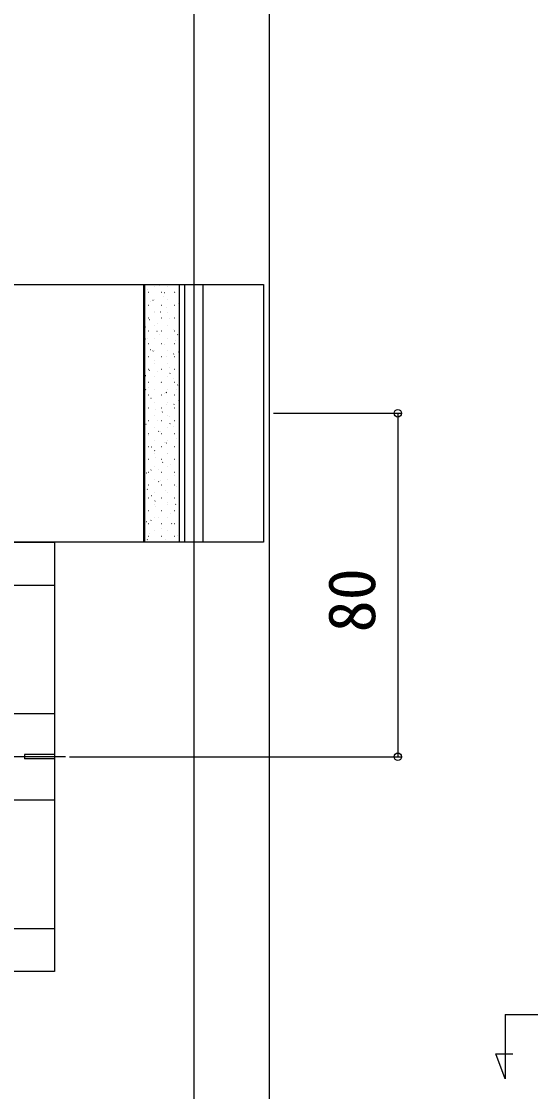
# Model space of a CAD drawing. Units: millimetres, scale not verified. Extents: x -875 to 875, y -1300 to 1292.
# Drawn here: x -162.7 to -44.1, y 109.3 to 358.5 of the extents above; entities that cross this region are included whole.
import ezdxf
from ezdxf.enums import TextEntityAlignment as Align

# ---------------------------------------------------------------- set-up
doc = ezdxf.new("R2010")
doc.units = ezdxf.units.MM
doc.header["$LTSCALE"] = 8
for name, color, linetype in [('0-3_YKK_12', 2, 'Continuous'), ('0-4_YKK_13', 4, 'Continuous'), ('0-5_YKK_D', 6, 'Continuous'), ('0-7_YSS_K', 3, 'Continuous')]:
    doc.layers.add(name, color=color, linetype=linetype)
doc.styles.add('ＭＳ ゴシック', font='')
doc.styles.get('ＭＳ ゴシック').set_extended_font_data('MS Gothic')

msp = doc.modelspace()

# ---------------------------------------------------------------- linework, layer by layer
at = {"layer": '0-3_YKK_12'}
for p, q in [((-104.998, 732.253), (-104.998, 82.253)), ((-152.498, 187.253), (-257.498, 187.253)), ((-49.998, 127.253), (-49.998, 112.253)), ((-49.998, 127.253), (110.002, 127.253))]:
    msp.add_line(p, q, dxfattribs=at)
msp.add_lwpolyline([(-49.998, 112.253), (-52.127, 118.103), (-48.227, 118.103)], dxfattribs=at)
at = {"layer": '0-4_YKK_13'}
for p, q in [((-134.201, 237.253), (-134.201, 297.253)), ((-133.952, 237.253), (-133.952, 297.253)), ((-131.631, 296.737), (-131.681, 296.737)), ((-130.54, 297.007), (-130.549, 297.004)), ((-128.591, 296.737), (-128.641, 296.737)), ((-124.675, 237.253), (-124.675, 297.253)), ((-120.398, 237.253), (-120.398, 297.253)), ((-133.33, 296.019), (-133.339, 296.016)), ((-133.056, 295.362), (-133.106, 295.362)), ((-130.016, 295.362), (-130.066, 295.362)), ((-129.564, 294.512), (-129.573, 294.509)), ((-129.342, 295.329), (-129.425, 295.274)), ((-126.976, 295.362), (-127.026, 295.362)), ((-126.821, 295.483), (-126.83, 295.48)), ((-133.056, 292.372), (-133.106, 292.372)), ((-132.684, 293.407), (-132.693, 293.404)), ((-132.031, 293.549), (-132.114, 293.494)), ((-131.631, 293.747), (-131.681, 293.747)), ((-130.016, 292.372), (-130.066, 292.372)), ((-128.965, 291.883), (-128.974, 291.88)), ((-128.591, 293.747), (-128.641, 293.747)), ((-126.976, 292.372), (-127.026, 292.372)), ((-126.175, 292.871), (-126.184, 292.868)), ((-133.056, 289.382), (-133.106, 289.382)), ((-131.708, 290.912), (-131.717, 290.908)), ((-131.631, 290.757), (-131.681, 290.757)), ((-130.226, 290.826), (-130.31, 290.771)), ((-130.016, 289.382), (-130.066, 289.382)), ((-128.591, 290.757), (-128.641, 290.757)), ((-128.319, 289.271), (-128.328, 289.268)), ((-126.976, 289.382), (-127.026, 289.382)), ((-133.852, 287.311), (-133.861, 287.308)), ((-132.916, 289.046), (-132.999, 288.991)), ((-131.631, 287.767), (-131.681, 287.767)), ((-131.109, 288.283), (-131.118, 288.28)), ((-128.591, 287.767), (-128.641, 287.767)), ((-127.343, 286.776), (-127.352, 286.772)), ((-133.8, 284.543), (-133.883, 284.488)), ((-133.253, 284.683), (-133.263, 284.679)), ((-133.056, 286.392), (-133.106, 286.392)), ((-131.631, 284.777), (-131.681, 284.777)), ((-131.111, 286.323), (-131.194, 286.268)), ((-130.463, 285.671), (-130.472, 285.667)), ((-130.016, 286.392), (-130.066, 286.392)), ((-128.591, 284.777), (-128.641, 284.777)), ((-126.976, 286.392), (-127.026, 286.392)), ((-126.308, 285.584), (-126.391, 285.529)), ((-133.056, 283.402), (-133.106, 283.402)), ((-132.607, 282.07), (-132.617, 282.067)), ((-131.995, 281.82), (-132.079, 281.764)), ((-131.631, 281.787), (-131.681, 281.787)), ((-130.016, 283.402), (-130.066, 283.402)), ((-129.487, 283.175), (-129.496, 283.172)), ((-128.591, 281.787), (-128.641, 281.787)), ((-126.976, 283.402), (-127.026, 283.402)), ((-126.744, 284.147), (-126.753, 284.143)), ((-133.056, 280.412), (-133.106, 280.412)), ((-131.631, 279.575), (-131.641, 279.572)), ((-130.016, 280.412), (-130.066, 280.412)), ((-128.888, 280.546), (-128.898, 280.543)), ((-127.192, 281.081), (-127.276, 281.025)), ((-126.976, 280.412), (-127.026, 280.412)), ((-126.098, 281.535), (-126.107, 281.531)), ((-133.056, 277.422), (-133.106, 277.422)), ((-132.88, 277.316), (-132.963, 277.261)), ((-131.631, 278.797), (-131.681, 278.797)), ((-131.032, 276.946), (-131.042, 276.943)), ((-130.016, 277.422), (-130.066, 277.422)), ((-128.591, 278.797), (-128.641, 278.797)), ((-128.242, 277.934), (-128.251, 277.931)), ((-126.976, 277.422), (-127.026, 277.422)), ((-133.775, 275.975), (-133.785, 275.971)), ((-133.056, 274.432), (-133.106, 274.432)), ((-131.631, 275.807), (-131.681, 275.807)), ((-130.386, 274.334), (-130.396, 274.331)), ((-130.016, 274.432), (-130.066, 274.432)), ((-128.591, 275.807), (-128.641, 275.807)), ((-128.077, 276.577), (-128.16, 276.522)), ((-127.266, 275.439), (-127.276, 275.436)), ((-126.976, 274.432), (-127.026, 274.432)), ((-133.764, 272.813), (-133.847, 272.758)), ((-133.176, 273.346), (-133.186, 273.343)), ((-131.631, 272.817), (-131.681, 272.817)), ((-129.41, 271.839), (-129.42, 271.835)), ((-128.961, 272.074), (-129.045, 272.019)), ((-128.591, 272.817), (-128.641, 272.817)), ((-126.667, 272.81), (-126.677, 272.807)), ((-126.272, 273.854), (-126.355, 273.799)), ((-133.056, 271.442), (-133.106, 271.442)), ((-132.53, 270.734), (-132.54, 270.73)), ((-131.631, 269.827), (-131.681, 269.827)), ((-130.016, 271.442), (-130.066, 271.442)), ((-128.811, 269.21), (-128.821, 269.206)), ((-128.591, 269.827), (-128.641, 269.827)), ((-127.156, 269.351), (-127.24, 269.296)), ((-126.976, 271.442), (-127.026, 271.442)), ((-126.021, 270.198), (-126.031, 270.195)), ((-133.056, 268.452), (-133.106, 268.452)), ((-131.631, 266.837), (-131.681, 266.837)), ((-131.555, 268.238), (-131.564, 268.235)), ((-130.016, 268.452), (-130.066, 268.452)), ((-129.846, 267.571), (-129.929, 267.516)), ((-128.591, 266.837), (-128.641, 266.837)), ((-126.976, 268.452), (-127.026, 268.452)), ((-133.699, 264.638), (-133.708, 264.635)), ((-133.056, 265.462), (-133.106, 265.462)), ((-130.956, 265.61), (-130.965, 265.606)), ((-130.016, 265.462), (-130.066, 265.462)), ((-128.165, 266.598), (-128.175, 266.594)), ((-128.041, 264.848), (-128.124, 264.793)), ((-126.976, 265.462), (-127.026, 265.462)), ((-133.1, 262.009), (-133.109, 262.006)), ((-133.056, 262.472), (-133.106, 262.472)), ((-131.631, 263.847), (-131.681, 263.847)), ((-130.73, 263.068), (-130.814, 263.013)), ((-130.31, 262.997), (-130.319, 262.994)), ((-130.016, 262.472), (-130.066, 262.472)), ((-128.591, 263.847), (-128.641, 263.847)), ((-127.189, 264.102), (-127.199, 264.099)), ((-126.976, 262.472), (-127.026, 262.472)), ((-133.056, 259.482), (-133.106, 259.482)), ((-132.454, 259.397), (-132.463, 259.394)), ((-131.631, 260.857), (-131.681, 260.857)), ((-130.016, 259.482), (-130.066, 259.482)), ((-129.334, 260.502), (-129.343, 260.499)), ((-128.925, 260.345), (-129.009, 260.289)), ((-128.591, 260.857), (-128.641, 260.857)), ((-126.976, 259.482), (-127.026, 259.482)), ((-126.591, 261.473), (-126.6, 261.47)), ((-131.615, 258.565), (-131.698, 258.509)), ((-131.631, 257.867), (-131.681, 257.867)), ((-131.478, 256.902), (-131.487, 256.898)), ((-128.735, 257.873), (-128.744, 257.87)), ((-128.591, 257.867), (-128.641, 257.867)), ((-133.056, 256.492), (-133.106, 256.492)), ((-131.631, 254.877), (-131.681, 254.877)), ((-130.879, 254.273), (-130.888, 254.27)), ((-130.016, 256.492), (-130.066, 256.492)), ((-129.81, 255.841), (-129.893, 255.786)), ((-128.591, 254.877), (-128.641, 254.877)), ((-128.089, 255.261), (-128.098, 255.258)), ((-126.976, 256.492), (-127.026, 256.492)), ((-133.622, 253.301), (-133.631, 253.298)), ((-133.056, 253.502), (-133.106, 253.502)), ((-132.499, 254.061), (-132.582, 254.006)), ((-131.631, 251.887), (-131.681, 251.887)), ((-130.016, 253.502), (-130.066, 253.502)), ((-128.591, 251.887), (-128.641, 251.887)), ((-127.113, 252.766), (-127.122, 252.762)), ((-126.976, 253.502), (-127.026, 253.502)), ((-133.384, 249.558), (-133.467, 249.503)), ((-133.056, 250.512), (-133.106, 250.512)), ((-133.023, 250.673), (-133.033, 250.669)), ((-130.694, 251.338), (-130.778, 251.283)), ((-130.233, 251.661), (-130.242, 251.657)), ((-130.016, 250.512), (-130.066, 250.512)), ((-126.976, 250.512), (-127.026, 250.512)), ((-126.514, 250.137), (-126.523, 250.133)), ((-133.056, 247.522), (-133.106, 247.522)), ((-132.377, 248.06), (-132.387, 248.057)), ((-131.631, 248.897), (-131.681, 248.897)), ((-131.579, 246.835), (-131.662, 246.78)), ((-130.016, 247.522), (-130.066, 247.522)), ((-129.257, 249.165), (-129.266, 249.162)), ((-128.591, 248.897), (-128.641, 248.897)), ((-126.976, 247.522), (-127.026, 247.522)), ((-133.056, 244.532), (-133.106, 244.532)), ((-131.631, 245.907), (-131.681, 245.907)), ((-131.401, 245.565), (-131.411, 245.562)), ((-130.016, 244.532), (-130.066, 244.532)), ((-128.658, 246.536), (-128.668, 246.533)), ((-128.591, 245.907), (-128.641, 245.907)), ((-126.976, 244.532), (-127.026, 244.532)), ((-126.776, 246.096), (-126.859, 246.041)), ((-133.545, 241.965), (-133.555, 241.961)), ((-132.463, 242.332), (-132.546, 242.277)), ((-131.631, 242.917), (-131.681, 242.917)), ((-130.802, 242.936), (-130.812, 242.933)), ((-128.591, 242.917), (-128.641, 242.917)), ((-128.012, 243.924), (-128.022, 243.921)), ((-133.056, 241.542), (-133.106, 241.542)), ((-132.947, 239.336), (-132.956, 239.333)), ((-131.631, 239.927), (-131.681, 239.927)), ((-130.156, 240.324), (-130.166, 240.321)), ((-130.016, 241.542), (-130.066, 241.542)), ((-128.591, 239.927), (-128.641, 239.927)), ((-127.66, 241.593), (-127.744, 241.538)), ((-127.036, 241.429), (-127.046, 241.426)), ((-126.976, 241.542), (-127.026, 241.542)), ((-125.98, 237.253), (-134.201, 237.253)), ((-133.348, 237.829), (-133.431, 237.773)), ((-133.056, 238.552), (-133.106, 238.552)), ((-130.016, 238.552), (-130.066, 238.552)), ((-129.18, 237.829), (-129.19, 237.825)), ((-126.976, 238.552), (-127.026, 238.552)), ((-126.437, 238.8), (-126.447, 238.797)), ((-189.084, 227.253), (-154.998, 227.253)), ((-154.998, 227.253), (-154.998, 147.253)), ((-161.998, 187.753), (-161.998, 186.753)), ((-154.998, 187.753), (-161.998, 187.753)), ((-154.998, 186.753), (-161.998, 186.753)), ((-189.084, 147.253), (-154.998, 147.253))]:
    msp.add_line(p, q, dxfattribs=at)
for points in [[(-303.698, 297.253), (-106.298, 297.253), (-106.298, 237.253), (-303.698, 237.253)], [(-194.998, 237.253), (-154.998, 237.253), (-154.998, 197.253), (-194.998, 197.253)], [(-194.998, 177.253), (-154.998, 177.253), (-154.998, 137.253), (-194.998, 137.253)]]:
    msp.add_lwpolyline(points, close=True, dxfattribs=at)
msp.add_lwpolyline([(-134.201, 297.253), (-125.98, 297.253), (-125.98, 237.253)], dxfattribs=at)
at = {"layer": '0-5_YKK_D'}
for p, q in [((-103.998, 267.253), (-73.998, 267.253)), ((-74.998, 267.253), (-74.998, 187.253)), ((-151.498, 187.253), (-73.998, 187.253))]:
    msp.add_line(p, q, dxfattribs=at)
for centre in [(-74.998, 267.253), (-74.998, 187.253)]:
    msp.add_circle(centre, 0.875, dxfattribs=at)
at = {"layer": '0-7_YSS_K'}
msp.add_line((-122.498, 72.253), (-122.498, 749.753), dxfattribs=at)

# ---------------------------------------------------------------- texts
at = {"layer": '0-5_YKK_D', "style": 'ＭＳ ゴシック'}
msp.add_text('80', height=11, rotation=90, dxfattribs=at).set_placement((-76.998, 216.216), align=Align.BOTTOM_LEFT)

doc.saveas('drawing.dxf')
